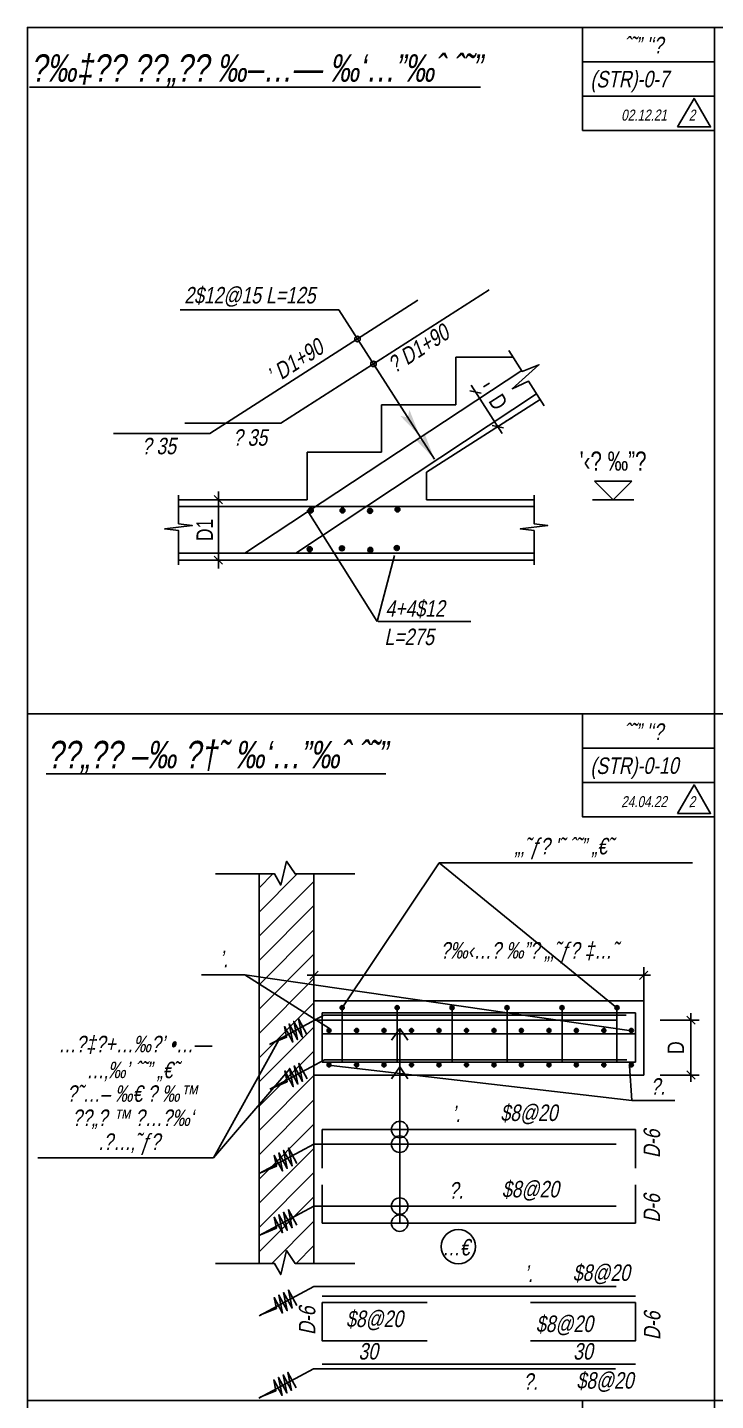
# Model space of a CAD drawing. Header units: inches. Extents: x -5298 to 11252, y 8210 to 22495.
# Drawn here: x 7615 to 7865, y 11360 to 11860 of the extents above; entities that cross this region are included whole.
import ezdxf
from ezdxf.enums import TextEntityAlignment as Align

# ---------------------------------------------------------------- set-up
doc = ezdxf.new("R2010")
doc.units = ezdxf.units.IN
doc.header["$LTSCALE"] = 11
doc.header["$MEASUREMENT"] = 0
doc.linetypes.add('DASH50', pattern=[15, 10, -5])
doc.layers.get('Defpoints').update_dxf_attribs({"color": 40})
for name, color, linetype in [('BEAM', 3, 'Continuous'), ('C-beam', 3, 'Continuous'), ('c-iron6', 6, 'Continuous'), ('dim', 3, 'Continuous'), ('IRON', 6, 'Continuous'), ('iron4', 4, 'Continuous'), ('IRON6-Sec', 6, 'Continuous'), ('le', 1, 'Continuous'), ('SEC-TEXT', 1, 'Continuous'), ('STAM', 1, 'Continuous'), ('TEXT3', 3, 'Continuous'), ('TEXT4', 3, 'Continuous'), ('ztz-Sec', 122, 'Continuous')]:
    doc.layers.add(name, color=color, linetype=linetype)
doc.styles.add('HEB', font='HEB', dxfattribs={"width": 0.8})
doc.styles.add('HEBREW', font='hebtxt-weld.shx', dxfattribs={"width": 0.8, "oblique": 12})
doc.dimstyles.new('D-25-25', dxfattribs={"dimtxt": 6, "dimasz": 3, "dimexe": 6, "dimexo": 12, "dimgap": 2, "dimtad": 1, "dimdec": 0, "dimdsep": 46, "dimtxsty": 'HEB', "dimblk1": 'OBLIQUE', "dimblk2": 'OBLIQUE', "dimsah": 1, "dimcen": 100, "dimdle": 3, "dimclrd": 256, "dimclre": 143, "dimclrt": 256, "dimadec": 0, "dimazin": 0, "dimtfac": 1, "dimtdec": 0, "dimtix": 1, "dimtmove": 2, "dimatfit": 3, "dimldrblk": 'OBLIQUE', "dimfxl": 1, "dimtolj": 1, "dimarcsym": 0})
doc.dimstyles.new('D25-25', dxfattribs={"dimtxt": 6, "dimasz": 3, "dimexe": 3, "dimexo": 6, "dimgap": 2.5, "dimtad": 1, "dimdec": 1, "dimrnd": 1, "dimdsep": 46, "dimtxsty": 'HEB', "dimblk1": 'OBLIQUE', "dimblk2": 'OBLIQUE', "dimsah": 1, "dimcen": 0, "dimdle": 2.5, "dimclrd": 256, "dimclre": 143, "dimclrt": 256, "dimadec": 0, "dimazin": 0, "dimtfac": 1, "dimtdec": 1, "dimtix": 1, "dimtmove": 2, "dimatfit": 3, "dimldrblk": 'OBLIQUE', "dimfxl": 1, "dimtolj": 1, "dimtzin": 0, "dimlwd": -1, "dimlwe": -1, "dimarcsym": 0})

# ---------------------------------------------------------------- blocks, each defined once
blk = doc.blocks.new('_OBLIQUE')
at = {"color": 0, "linetype": 'ByBlock'}
blk.add_line((-0.5, -0.5), (0.5, 0.5), dxfattribs=at)
blk = doc.blocks.new('*D171')
at = {"layer": 'Defpoints', "color": 0, "transparency": 16777216}
for p in [(7839.13, 11498.45), (7856.29, 11498.45), (7839.13, 11478.45)]:
    blk.add_point(p, dxfattribs=at)
at = {"layer": 'dim', "transparency": 16777216}
blk.add_line((7856.29, 11475.95), (7856.29, 11500.95), dxfattribs=at)
at = {"layer": 'dim', "color": 143, "transparency": 16777216}
for p, q in [((7845.13, 11498.45), (7859.29, 11498.45)), ((7845.13, 11478.45), (7859.29, 11478.45))]:
    blk.add_line(p, q, dxfattribs=at)
at = {"layer": 'dim', "transparency": 16777216, "xscale": 3, "yscale": 3, "zscale": 3}
for p, rotation in [((7856.29, 11498.45), 90), ((7856.29, 11478.45), 270)]:
    blk.add_blockref('_OBLIQUE', p, dxfattribs=dict(at, rotation=rotation))
at = {"layer": 'dim', "transparency": 16777216, "insert": (7850.79, 11488.45), "char_height": 6, "attachment_point": 5, "rotation": 90, "style": 'HEB'}
blk.add_mtext('\\A1;D', dxfattribs=at)
blk = doc.blocks.new('CO')
at = {"color": 0, "linetype": 'ByBlock'}
for p, q in [((-1.06, -1.06), (1.06, 1.06)), ((-1.06, 1.06), (1.06, -1.06)), ((0, -1.5), (0, 1.5)), ((1.5, 0), (-1.5, 0))]:
    blk.add_line(p, q, dxfattribs=at)
blk.add_circle((0, 0), 1.5, dxfattribs=at)
blk = doc.blocks.new('*U148')
at = {"layer": 'iron4', "xscale": 0.4999999999999986, "yscale": 0.4999999999999986, "zscale": 0.4999999999999986, "rotation": 179.9975984484492}
blk.add_blockref('CO', (0, 0), dxfattribs=at)
blk = doc.blocks.new('*U149')
at = {"layer": 'BEAM', "color": 0, "linetype": 'ByBlock', "lineweight": -2, "transparency": 16777216}
for p in [(-110, 0), (-100, 0), (-90, 0), (-80, 0), (-70, 0), (-60, 0), (-50, 0), (-40, 0), (-30, 0), (-20, 0), (-10, 0), (0, 0)]:
    blk.add_blockref('*U148', p, dxfattribs=at)
blk = doc.blocks.new('*U150')
at = {"layer": 'iron4', "xscale": 0.4999999999999986, "yscale": 0.4999999999999986, "zscale": 0.4999999999999986, "rotation": 179.9975984484492}
blk.add_blockref('CO', (0, 0), dxfattribs=at)
blk = doc.blocks.new('*U151')
at = {"layer": 'BEAM', "color": 0, "linetype": 'ByBlock', "lineweight": -2, "transparency": 16777216}
for p in [(-110, 0), (-100, 0), (-90, 0), (-80, 0), (-70, 0), (-60, 0), (-50, 0), (-40, 0), (-30, 0), (-20, 0), (-10, 0), (0, 0)]:
    blk.add_blockref('*U150', p, dxfattribs=at)
blk = doc.blocks.new('*D172')
at = {"layer": 'Defpoints', "color": 0, "transparency": 16777216}
for p in [(7839.13, 11514.79), (7719.13, 11498.45), (7839.13, 11498.45)]:
    blk.add_point(p, dxfattribs=at)
at = {"layer": 'dim', "color": 143, "transparency": 16777216}
for p, q in [((7719.13, 11504.45), (7719.13, 11517.79)), ((7839.13, 11504.45), (7839.13, 11517.79))]:
    blk.add_line(p, q, dxfattribs=at)
at = {"layer": 'dim', "transparency": 16777216}
blk.add_line((7716.63, 11514.79), (7841.63, 11514.79), dxfattribs=at)
at = {"layer": 'dim', "transparency": 16777216, "xscale": 3, "yscale": 3, "zscale": 3, "rotation": 180}
blk.add_blockref('_OBLIQUE', (7719.13, 11514.79), dxfattribs=at)
at = {"layer": 'dim', "transparency": 16777216, "xscale": 3, "yscale": 3, "zscale": 3}
blk.add_blockref('_OBLIQUE', (7839.13, 11514.79), dxfattribs=at)
at = {"layer": 'dim', "transparency": 16777216, "insert": (7779.13, 11520.29), "char_height": 6, "attachment_point": 5, "style": 'HEB'}
blk.add_mtext('\\A1;{\\fArial|b0|i0|c177|p34; }', dxfattribs=at)
blk = doc.blocks.new('*U146')
at = {"layer": 'iron4', "xscale": 0.4999999999999986, "yscale": 0.4999999999999986, "zscale": 0.4999999999999986, "rotation": 179.9975984484492}
blk.add_blockref('CO', (0, 0), dxfattribs=at)
blk = doc.blocks.new('*U147')
at = {"layer": 'BEAM', "color": 0, "linetype": 'ByBlock', "lineweight": -2, "transparency": 16777216}
for p in [(-100, 0), (-80, 0), (-60, 0), (-40, 0), (-20, 0), (0, 0)]:
    blk.add_blockref('*U146', p, dxfattribs=at)
blk = doc.blocks.new('*D173')
at = {"layer": 'Defpoints', "color": 0, "transparency": 16777216}
for p in [(7770.69, 11722.56), (7786.03, 11714.58), (7778.78, 11709.93)]:
    blk.add_point(p, dxfattribs=at)
at = {"layer": 'dim', "color": 143, "lineweight": -2, "transparency": 16777216}
for p, q in [((7780.79, 11729.04), (7782.99, 11730.45)), ((7788.88, 11716.41), (7791.08, 11717.82))]:
    blk.add_line(p, q, dxfattribs=at)
at = {"layer": 'dim', "lineweight": -2, "transparency": 16777216}
blk.add_line((7776.32, 11729.73), (7787.65, 11712.05), dxfattribs=at)
at = {"layer": 'dim', "lineweight": -2, "transparency": 16777216, "xscale": 3, "yscale": 3, "zscale": 3}
for p, rotation in [((7777.94, 11727.21), 122.6493417096047), ((7786.03, 11714.58), 302.6493417096047)]:
    blk.add_blockref('_OBLIQUE', p, dxfattribs=dict(at, rotation=rotation))
at = {"layer": 'dim', "transparency": 16777216, "insert": (7786.2, 11723.59), "char_height": 6, "attachment_point": 5, "rotation": 302.6493, "style": 'HEB'}
blk.add_mtext('\\A1;D', dxfattribs=at)
blk = doc.blocks.new('LEVELUP')
for p, q in [((-0.969, 0.969), (0, 0)), ((-0.969, 0.969), (0.969, 0.969)), ((0, 0), (0.969, 0.969))]:
    blk.add_line(p, q)
at = {"style": 'HEB', "text_generation_flag": 2, "width": 0.8}
blk.add_attdef('LEVEL', text='', height=1, dxfattribs=at).set_placement((0.002, 1.512), align=Align.CENTER)
blk = doc.blocks.new('ARROW')
blk.add_solid([(2, 0.4), (0, 0), (1.6, 0), (2, -0.4)])
blk = doc.blocks.new('*D201')
at = {"layer": 'Defpoints', "color": 0, "transparency": 16777216}
for p in [(7669.84, 11687.96), (7669.84, 11665.96), (7684.35, 11665.96)]:
    blk.add_point(p, dxfattribs=at)
at = {"layer": 'dim', "lineweight": -2, "transparency": 16777216}
blk.add_line((7684.35, 11690.96), (7684.35, 11662.96), dxfattribs=at)
at = {"layer": 'dim', "color": 143, "lineweight": -2, "transparency": 16777216}
for p, q in [((7681.84, 11687.96), (7690.35, 11687.96)), ((7681.84, 11665.96), (7690.35, 11665.96))]:
    blk.add_line(p, q, dxfattribs=at)
at = {"layer": 'dim', "lineweight": -2, "transparency": 16777216, "xscale": 3, "yscale": 3, "zscale": 3}
for p, rotation in [((7684.35, 11687.96), 89.9999999998414), ((7684.35, 11665.96), 269.9999999998414)]:
    blk.add_blockref('_OBLIQUE', p, dxfattribs=dict(at, rotation=rotation))
at = {"layer": 'dim', "transparency": 16777216, "insert": (7679.35, 11676.96), "char_height": 6, "attachment_point": 5, "rotation": 90, "style": 'HEB'}
blk.add_mtext('\\A1;D1', dxfattribs=at)

msp = doc.modelspace()

# ---------------------------------------------------------------- hatches: boundary and pattern name
at = {"layer": 'c-iron6'}
h = msp.add_hatch(dxfattribs=at)
h.set_pattern_fill('ANSI31', color=1, scale=50)
h.set_pattern_definition([(45, (-10679.9025, 15618.282), (-4.4194174, 4.4194174), [])])
h.paths.add_polyline_path([(7719.13, 11551.7), (7712.26, 11551.7), (7709.16, 11556.35), (7707.05, 11547.62), (7704.8, 11551.7), (7699.13, 11551.7), (7699.13, 11409.91), (7704.8, 11409.91), (7707.05, 11405.83), (7709.16, 11414.56), (7712.26, 11409.91), (7719.13, 11409.91)])

# ---------------------------------------------------------------- linework, layer by layer
for p, q in [((7824.87, 11847.45), (7864.87, 11847.45)), ((7824.87, 11597.45), (7864.87, 11597.45))]:
    msp.add_line(p, q)
for points in [[(7614.87, 11609.95), (7864.87, 11609.95), (7864.87, 11859.95), (7614.87, 11859.95)], [(7864.87, 11859.95), (7816.87, 11859.95), (7816.87, 11834.95), (7864.87, 11834.95)], [(7864.87, 11609.95), (8114.87, 11609.95), (8114.87, 11859.95), (7864.87, 11859.95)], [(7864.87, 11847.45), (7816.87, 11847.45), (7816.87, 11822.45), (7864.87, 11822.45)], [(7614.87, 11359.95), (7864.87, 11359.95), (7864.87, 11609.95), (7614.87, 11609.95)], [(7864.87, 11609.95), (7816.87, 11609.95), (7816.87, 11584.95), (7864.87, 11584.95)], [(7864.87, 11359.95), (8114.87, 11359.95), (8114.87, 11609.95), (7864.87, 11609.95)], [(7864.87, 11597.45), (7816.87, 11597.45), (7816.87, 11572.45), (7864.87, 11572.45)], [(7614.87, 10859.95), (7864.87, 10859.95), (7864.87, 11359.95), (7614.87, 11359.95)], [(7864.87, 11359.95), (7816.87, 11359.95), (7816.87, 11334.95), (7864.87, 11334.95)]]:
    msp.add_lwpolyline(points, close=True)
for points in [[(7851.47, 11823.72), (7857.47, 11834.1), (7863.47, 11823.72), (7851.47, 11823.72)], [(7851.47, 11573.72), (7857.47, 11584.1), (7863.47, 11573.72), (7851.47, 11573.72)]]:
    msp.add_lwpolyline(points)
at = {"layer": 'BEAM'}
for p, q in [((7699.13, 11551.7), (7699.13, 11409.91)), ((7719.13, 11551.7), (7719.13, 11409.91)), ((7719.13, 11505.45), (7839.13, 11505.45)), ((7839.13, 11505.45), (7839.13, 11478.45)), ((7839.13, 11478.45), (7719.13, 11478.45))]:
    msp.add_line(p, q, dxfattribs=at)
at = {"layer": 'BEAM', "linetype": 'DASH50'}
msp.add_line((7719.13, 11498.45), (7839.13, 11498.45), dxfattribs=at)
at = {"layer": 'BEAM'}
for points in [[(7683.24, 11551.7), (7704.8, 11551.7), (7707.05, 11547.62), (7709.16, 11556.35), (7712.26, 11551.7), (7733.96, 11551.7)], [(7683.24, 11409.91), (7704.8, 11409.91), (7707.05, 11405.83), (7709.16, 11414.56), (7712.26, 11409.91), (7733.96, 11409.91)]]:
    msp.add_lwpolyline(points, dxfattribs=at)
at = {"layer": 'C-beam'}
for p, q in [((7770.69, 11722.56), (7770.69, 11739.86)), ((7770.69, 11739.86), (7791.58, 11739.86)), ((7743.69, 11705.26), (7743.69, 11722.56)), ((7743.69, 11722.56), (7770.69, 11722.56)), ((7760.1, 11697.96), (7801.45, 11724.46)), ((7716.69, 11687.96), (7716.69, 11705.26)), ((7716.69, 11705.26), (7743.69, 11705.26)), ((7760.1, 11697.96), (7760.1, 11687.96)), ((7669.84, 11687.96), (7716.69, 11687.96)), ((7760.1, 11687.96), (7799.2, 11687.96)), ((7669.84, 11665.96), (7799.2, 11665.96))]:
    msp.add_line(p, q, dxfattribs=at)
at = {"layer": 'c-iron6'}
for p, q in [((7722.13, 11501.19), (7722.13, 11483.2)), ((7722.13, 11501.19), (7836.13, 11501.19)), ((7729.39, 11502.99), (7729.39, 11483.2)), ((7749.39, 11502.99), (7749.39, 11483.2)), ((7769.39, 11502.99), (7769.39, 11483.2)), ((7789.39, 11502.99), (7789.39, 11483.2)), ((7809.39, 11502.99), (7809.39, 11483.2)), ((7829.39, 11502.99), (7829.39, 11483.2)), ((7836.13, 11501.19), (7836.13, 11483.2)), ((7722.13, 11493.52), (7836.13, 11493.52)), ((7836.13, 11483.2), (7722.13, 11483.2)), ((7722.13, 11458.62), (7722.13, 11444.62)), ((7722.13, 11458.62), (7836.13, 11458.62)), ((7836.13, 11458.62), (7836.13, 11444.62)), ((7722.13, 11424.54), (7722.13, 11438.54)), ((7836.13, 11424.54), (7836.13, 11438.54)), ((7722.13, 11424.54), (7836.13, 11424.54)), ((7722.13, 11398), (7836.13, 11398)), ((7722.13, 11373.25), (7836.13, 11373.25))]:
    msp.add_line(p, q, dxfattribs=at)
for points in [[(7760.36, 11395.63), (7722.13, 11395.63), (7722.13, 11381.63), (7760.36, 11381.63)], [(7797.91, 11395.63), (7836.13, 11395.63), (7836.13, 11381.63), (7797.91, 11381.63)]]:
    msp.add_lwpolyline(points, dxfattribs=at)
at = {"layer": 'IRON'}
for p, q in [((7694.01, 11668.46), (7794.71, 11734.98)), ((7712.55, 11668.46), (7800.1, 11726.56)), ((7669.84, 11685.46), (7799.2, 11685.46)), ((7669.84, 11668.46), (7799.2, 11668.46))]:
    msp.add_line(p, q, dxfattribs=at)
for points in [[(7646.18, 11712.06), (7681.18, 11712.06), (7756.96, 11760.61)], [(7672.12, 11715.85), (7707.12, 11715.85), (7782.89, 11764.41)]]:
    msp.add_lwpolyline(points, dxfattribs=at)
at = {"layer": 'IRON6-Sec', "extrusion": (5.91834e-16, -1.226e-08, 1), "elevation": 0}
for points in [[(7702.88, 11489.57), (7722.77, 11500.24), (7832.77, 11500.24)], [(7703.05, 11473.36), (7722.93, 11484.04), (7832.93, 11484.04)], [(7699.18, 11442.61), (7719.07, 11453.29), (7829.07, 11453.29)], [(7699.18, 11420.09), (7719.07, 11430.76), (7829.07, 11430.76)], [(7699.18, 11390.85), (7719.07, 11401.53), (7829.07, 11401.53)], [(7699.01, 11360.86), (7718.9, 11371.53), (7828.9, 11371.53)]]:
    msp.add_lwpolyline(points, dxfattribs=at)
at = {"layer": 'IRON6-Sec', "color": 3, "extrusion": (5.34133e-10, -1.22484e-08, 1), "elevation": 0}
for points in [[(7703.36, 11489.82), (7709.16, 11492.22), (7708.37, 11496.15), (7711.41, 11490.49), (7710.08, 11497.07), (7713.12, 11491.41), (7711.79, 11497.99), (7714.83, 11492.33), (7713.5, 11498.91), (7716.54, 11493.25)], [(7703.53, 11473.62), (7709.32, 11476.02), (7708.53, 11479.95), (7711.57, 11474.29), (7710.24, 11480.87), (7713.28, 11475.21), (7711.95, 11481.79), (7714.99, 11476.13), (7713.66, 11482.71), (7716.7, 11477.05)], [(7699.66, 11442.87), (7705.46, 11445.27), (7704.67, 11449.2), (7707.7, 11443.54), (7706.38, 11450.12), (7709.41, 11444.46), (7708.09, 11451.04), (7711.13, 11445.38), (7709.8, 11451.96), (7712.84, 11446.3)], [(7699.66, 11420.34), (7705.46, 11422.75), (7704.67, 11426.68), (7707.7, 11421.02), (7706.38, 11427.59), (7709.41, 11421.93), (7708.09, 11428.51), (7711.13, 11422.85), (7709.8, 11429.43), (7712.84, 11423.77)], [(7699.66, 11391.11), (7705.46, 11393.51), (7704.67, 11397.44), (7707.7, 11391.78), (7706.38, 11398.36), (7709.41, 11392.7), (7708.09, 11399.28), (7711.13, 11393.62), (7709.8, 11400.2), (7712.84, 11394.54)], [(7699.49, 11361.12), (7705.29, 11363.52), (7704.5, 11367.45), (7707.53, 11361.79), (7706.21, 11368.37), (7709.25, 11362.7), (7707.92, 11369.28), (7710.96, 11363.62), (7709.63, 11370.2), (7712.67, 11364.54)]]:
    msp.add_lwpolyline(points, dxfattribs=at)
at = {"layer": 'le'}
for p, q in [((7728.13, 11757.16), (7670.46, 11757.16)), ((7762.98, 11702.78), (7728.13, 11757.16)), ((7716.6, 11684.14), (7742.14, 11643.69)), ((7742.14, 11643.69), (7748.43, 11667.72)), ((7742.51, 11643.69), (7776.18, 11643.69)), ((7729.39, 11502.99), (7764.67, 11555.81)), ((7856.9, 11555.81), (7764.67, 11555.81)), ((7764.67, 11555.81), (7829.39, 11502.99)), ((7678.24, 11514.96), (7693.92, 11514.96)), ((7834.8, 11469.25), (7850.46, 11469.25)), ((7618.64, 11448.33), (7682.52, 11448.33))]:
    msp.add_line(p, q, dxfattribs=at)
for points in [[(7724.74, 11495.44), (7693.92, 11514.96), (7833.87, 11494.7)], [(7706.26, 11491.02), (7682.52, 11448.28), (7710.28, 11480.79)], [(7725.33, 11481.96), (7834.8, 11469.25), (7833.97, 11481.81)]]:
    msp.add_lwpolyline(points, dxfattribs=at)
for centre, radius in [((7734.96, 11746.51), 1), ((7740.78, 11737.43), 1), ((7771.68, 11415.99), 6.25)]:
    msp.add_circle(centre, radius, dxfattribs=at)
at = {"layer": 'STAM', "linetype": 'Continuous'}
msp.add_line((7820.47, 11687.96), (7835.47, 11687.96), dxfattribs=at)
msp.add_lwpolyline([(7789.98, 11742.36), (7794.88, 11734.71), (7800.97, 11737.15), (7791.3, 11728.36), (7797.16, 11731.15), (7802.93, 11722.15)], dxfattribs=at)
at = {"layer": 'STAM'}
for points in [[(7669.84, 11664.29), (7669.84, 11676.71), (7664.84, 11677.34), (7674.84, 11678.59), (7669.84, 11679.21), (7669.84, 11689.63)], [(7799.2, 11664.29), (7799.2, 11676.71), (7794.2, 11677.34), (7804.2, 11678.59), (7799.2, 11679.21), (7799.2, 11689.63)]]:
    msp.add_lwpolyline(points, dxfattribs=at)
at = {"layer": 'TEXT3'}
for p, q in [((7750.33, 11495.45), (7747.33, 11491.15)), ((7750.33, 11424.54), (7750.33, 11495.45)), ((7750.33, 11495.45), (7753.33, 11491.15)), ((7750.33, 11481.45), (7747.33, 11477.15)), ((7750.33, 11481.45), (7753.33, 11477.15))]:
    msp.add_line(p, q, dxfattribs=at)
for centre in [(7750.33, 11458.62), (7750.33, 11453.29), (7750.33, 11430.76), (7750.33, 11424.54)]:
    msp.add_circle(centre, 3, dxfattribs=at)

# ---------------------------------------------------------------- block references
at = {"layer": 'BEAM'}
for name, p in [('*U147', (7829.39, 11502.99)), ('*U149', (7834.62, 11494.7))]:
    msp.add_blockref(name, p, dxfattribs=at)
at = {"layer": 'BEAM', "xscale": -1, "rotation": 180}
msp.add_blockref('*U151', (7834.62, 11482.2), dxfattribs=at)
at = {"layer": 'iron4', "xscale": 0.6000000000003638, "yscale": 0.6000000000003638, "zscale": 0.6000000000003638}
for p in [(7749.52, 11684.43), (7717.95, 11684.08), (7729.51, 11684.08), (7739.54, 11683.91), (7717.58, 11669.95), (7729.3, 11670.29), (7739.63, 11669.69), (7749.26, 11670.38)]:
    msp.add_blockref('CO', p, dxfattribs=at)
at = {"layer": 'le', "xscale": 5.000000000000096, "yscale": 5.000000000000096, "zscale": 5.000000000000096, "rotation": 122.6493417128416}
for p in [(7757.59, 11711.2), (7762.98, 11702.78)]:
    msp.add_blockref('ARROW', p, dxfattribs=at)
at = {"layer": 'TEXT4'}
ref = msp.add_blockref('LEVELUP', (7827.97, 11687.96), dxfattribs=dict(at, xscale=7, yscale=7, zscale=7))
ref.add_attrib('LEVEL', "'‹\x9a ‰”\x8c", dxfattribs={"layer": '0', "height": 7, "style": 'HEB', "width": 0.8}).set_placement((7827.98, 11698.54), align=Align.CENTER)

# ---------------------------------------------------------------- texts
at = {"layer": 'SEC-TEXT', "style": 'HEB', "oblique": 10, "width": 0.8}
for s, p in [('%%U\x8c‰‡\x9a\x8e \x8a\x8c„\x8e\x8c ‰–…— ‰‘…”‰ˆ ˆ˜”', (7615.97, 11840.17)), ('%%U\x8a\x8c„\x8e\x8c –‰ \x8c†˜ ‰‘…”‰ˆ ˆ˜”', (7621.96, 11590.17))]:
    msp.add_text(s, height=10, dxfattribs=at).set_placement(p)
at = {"layer": 'ztz-Sec', "style": 'HEBREW', "oblique": 12, "width": 0.8}
for s, height, rotation, p in [("ˆ˜” '‘\x8e", 6, 0.1704, (7831.78, 11850.49)), ('(STR)-0-7', 6, 0.1704, (7819.73, 11838.09)), ('02.12.21', 4, 0.1704, (7830.93, 11826.02)), ('2', 4, 0.1704, (7855.52, 11826.02)), ('2$12@15 L=125', 6, 360, (7671.91, 11759.44)), ('\x9a D1+90', 6, 33, (7748.48, 11733.84)), ('’ D1+90', 6, 33, (7704.56, 11729.7)), ('\x9a 35', 6, 360, (7656.42, 11704.52)), ('\x9a 35', 6, 360, (7689.61, 11707.63)), ('4+4$12', 6, 360, (7745.12, 11645.38)), ('L=275', 6, 360, (7744.75, 11635.03)), ("ˆ˜” '‘\x8e", 6, 0.1704, (7831.78, 11600.49)), ('(STR)-0-10', 6, 0.1704, (7819.73, 11588.09)), ('24.04.22', 4, 0.1704, (7830.93, 11576.02)), ('2', 4, 0.1704, (7855.52, 11576.02))]:
    msp.add_text(s, height=height, rotation=rotation, dxfattribs=at).set_placement(p)
for s, rotation, p in [("„‚˜ƒ\x8e '˜ ˆ˜” „€˜", 360, (7810.01, 11561.08)), ('\x9a‰‹…\x9a ‰”\x8c „‚˜ƒ\x8e ‡…˜', 360, (7797.36, 11523.12)), ('’.', 360, (7686.23, 11520.75)), ('…\x9a‡\x9a+…‰\x8c’ •…—', 360, (7653.87, 11489.63)), ('…‚‰’ ˆ˜” „€˜', 360, (7653.03, 11479.95)), ('\x9a.', 360, (7844.21, 11474.38)), ('\x8a˜…– ‰€ \x8c ‰™', 360, (7652.89, 11471.81)), (' \x8a\x8c„\x8e ™ \x9a…\x9a‰‘', 360, (7652.33, 11462.41)), ('’.', 360, (7770.79, 11464.37)), ('$8@20', 360, (7797.36, 11464.37)), ('.\x9a…‚˜ƒ\x8e', 360, (7651.91, 11453.43)), ('D-6', 90, (7842.08, 11453.43)), ('$8@20', 360, (7797.91, 11436.55)), ('\x9a.', 360, (7770.79, 11436.55)), ('D-6', 90, (7842.08, 11429.9)), ('…€', 360, (7770.79, 11415.77)), ('’.', 360, (7797.14, 11406.14)), ('$8@20', 360, (7823.71, 11406.14)), ('D-6', 90, (7716.62, 11389)), ('$8@20', 360, (7741.18, 11389.34)), ('$8@20', 360, (7810.28, 11387.53)), ('D-6', 90, (7842.18, 11387.15)), ('30', 360, (7738.87, 11377.88)), ('30', 360, (7817.03, 11377.85)), ('$8@20', 360, (7825.04, 11366.9)), ('\x9a.', 360, (7797.91, 11366.9))]:
    msp.add_text(s, height=6, rotation=rotation, dxfattribs=at).set_placement(p, align=Align.MIDDLE)

# ---------------------------------------------------------------- dimensions: what is measured, and where the dimension line sits
at = {"layer": 'dim'}
for p1, p2, distance, text, picture, middle in [((7770.69, 11722.56), (7778.78, 11709.93), 8.61, 'D', '*D173', (7786.2, 11723.59)), ((7669.84, 11687.96), (7669.84, 11665.96), 14.51, 'D1', '*D201', (7679.35, 11676.96))]:
    dim = msp.add_aligned_dim(p1=p1, p2=p2, distance=distance, text=text, dimstyle='D-25-25', dxfattribs=at)
    dim.commit()
    dim.dimension.update_dxf_attribs({"geometry": picture, "text_midpoint": middle})
dim = msp.add_linear_dim(base=(7839.13, 11514.79), p1=(7719.13, 11498.45), p2=(7839.13, 11498.45), text='{\\fArial|b0|i0|c177|p34; }', dimstyle='D25-25', dxfattribs=at)
dim.commit()
dim.dimension.update_dxf_attribs({"geometry": '*D172', "text_midpoint": (7779.13, 11520.29)})
dim = msp.add_linear_dim(base=(7856.29, 11498.45), p1=(7839.13, 11478.45), p2=(7839.13, 11498.45), angle=90, text='D', dimstyle='D25-25', dxfattribs=at)
dim.commit()
dim.dimension.update_dxf_attribs({"geometry": '*D171', "text_midpoint": (7850.79, 11488.45)})

doc.saveas('drawing.dxf')
